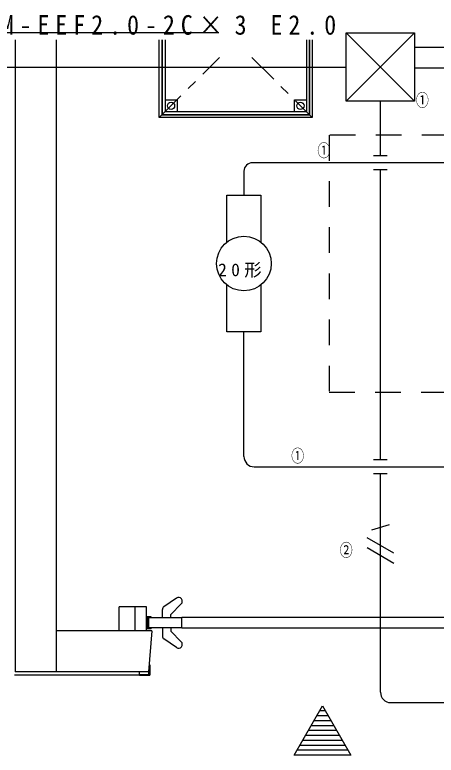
# Model space of a CAD drawing. Units: millimetres, scale not verified. Extents: x -11550 to 6, y -53460 to 8010.
# Drawn here: x -8255 to -7021, y -40497 to -38330 of the extents above; entities that cross this region are included whole.
import ezdxf
from ezdxf.enums import TextEntityAlignment as Align

# ---------------------------------------------------------------- set-up
doc = ezdxf.new("R2010")
doc.units = ezdxf.units.MM
doc.header["$LTSCALE"] = 30
doc.linetypes.add('USER1', pattern=[4.5, 2.5, -2])
doc.linetypes.add('USER2', pattern=[6, 3, -1, 1, -1])
doc.layers.add('layer1', color=4, linetype='Continuous', lineweight=25)
doc.styles.add('ＭＳ ゴシック', font='')
doc.styles.get('ＭＳ ゴシック').set_extended_font_data('MS Gothic')

msp = doc.modelspace()

# ---------------------------------------------------------------- linework, layer by layer
at = {"layer": 'layer1'}
for p, q in [((-8333.55, -38381.93), (-7657.72, -38381.93)), ((-8253.87, -38403.27), (-8253.87, -40252.91)), ((-8133.87, -38403.27), (-8133.87, -40252.91)), ((-7831.87, -38630.91), (-7831.87, -38403.27)), ((-7823.87, -38622.91), (-7823.87, -38403.27)), ((-7822.87, -38621.91), (-7822.87, -38403.27)), ((-7814.87, -38403.27), (-7814.87, -38613.91)), ((-7400.87, -38403.27), (-7400.87, -38613.91)), ((-7392.87, -38403.27), (-7392.87, -38621.91)), ((-7391.87, -38403.27), (-7391.87, -38622.91)), ((-7383.87, -38403.27), (-7383.87, -38630.91)), ((-7814.87, -38578.91), (-7779.87, -38578.91)), ((-7779.87, -38578.91), (-7779.87, -38613.91)), ((-7435.87, -38578.91), (-7400.87, -38578.91)), ((-7435.87, -38613.91), (-7435.87, -38578.91)), ((-7400.87, -38613.91), (-7814.87, -38613.91)), ((-7383.87, -38630.91), (-7831.87, -38630.91)), ((-7823.87, -38622.91), (-7391.87, -38622.91)), ((-7822.87, -38621.91), (-7392.87, -38621.91)), ((-7781.52, -40037.26), (-7818.46, -40062.38)), ((-7948.87, -40132.91), (-7948.87, -40062.91)), ((-7868.87, -40062.91), (-7948.87, -40062.91)), ((-7903.87, -40062.91), (-7903.87, -40132.91)), ((-7868.87, -40132.91), (-7868.87, -40062.91)), ((-7767.51, -40054.08), (-7797.83, -40084.78)), ((-7822.83, -40095.35), (-7822.83, -40070.64)), ((-7797.83, -40095.35), (-7797.83, -40084.78)), ((-7855.36, -40091.76), (-7868.87, -40091.76)), ((-7867.8, -40092.96), (-7868.87, -40092.96)), ((-7867.8, -40126.09), (-7867.8, -40092.96)), ((-7866.24, -40126.09), (-7866.24, -40092.96)), ((-7866.24, -40092.96), (-7855.36, -40092.96)), ((-7866.23, -40109.05), (-7866.24, -40109.32)), ((-7866.24, -40109.32), (-7866.24, -40109.59)), ((-7866.24, -40109.59), (-7866.24, -40109.86)), ((-7866.24, -40109.86), (-7866.24, -40110.13)), ((-7866.24, -40110.13), (-7866.23, -40110.41)), ((-7866.22, -40108.78), (-7866.23, -40109.05)), ((-7866.23, -40110.41), (-7866.21, -40110.69)), ((-7866.21, -40108.51), (-7866.22, -40108.78)), ((-7866.19, -40108.24), (-7866.21, -40108.51)), ((-7866.21, -40110.69), (-7866.2, -40110.97)), ((-7866.2, -40110.97), (-7866.17, -40111.26)), ((-7866.17, -40107.97), (-7866.19, -40108.24)), ((-7866.15, -40107.7), (-7866.17, -40107.97)), ((-7866.17, -40111.26), (-7866.15, -40111.55)), ((-7866.12, -40107.42), (-7866.15, -40107.7)), ((-7866.15, -40111.55), (-7866.12, -40111.84)), ((-7866.09, -40107.15), (-7866.12, -40107.42)), ((-7866.12, -40111.84), (-7866.08, -40112.13)), ((-7866.06, -40106.87), (-7866.09, -40107.15)), ((-7866.02, -40106.59), (-7866.06, -40106.87)), ((-7865.98, -40106.31), (-7866.02, -40106.59)), ((-7865.94, -40106.03), (-7865.98, -40106.31)), ((-7865.89, -40105.75), (-7865.94, -40106.03)), ((-7865.84, -40105.47), (-7865.89, -40105.75)), ((-7865.79, -40105.19), (-7865.84, -40105.47)), ((-7865.74, -40104.9), (-7865.79, -40105.19)), ((-7865.68, -40104.61), (-7865.74, -40104.9)), ((-7865.61, -40104.32), (-7865.68, -40104.61)), ((-7865.54, -40104.03), (-7865.61, -40104.32)), ((-7865.45, -40103.73), (-7865.54, -40104.03)), ((-7865.37, -40103.42), (-7865.45, -40103.73)), ((-7865.27, -40103.12), (-7865.37, -40103.42)), ((-7865.17, -40102.8), (-7865.27, -40103.12)), ((-7865.06, -40102.49), (-7865.17, -40102.8)), ((-7864.95, -40102.17), (-7865.06, -40102.49)), ((-7864.83, -40101.85), (-7864.95, -40102.17)), ((-7864.7, -40101.52), (-7864.83, -40101.85)), ((-7864.56, -40101.19), (-7864.7, -40101.52)), ((-7864.42, -40100.86), (-7864.56, -40101.19)), ((-7864.27, -40100.52), (-7864.42, -40100.86)), ((-7864.12, -40100.18), (-7864.27, -40100.52)), ((-7863.96, -40099.83), (-7864.12, -40100.18)), ((-7863.87, -40099.66), (-7863.96, -40099.83)), ((-7863.72, -40099.66), (-7863.87, -40099.66)), ((-7765.33, -40095.35), (-7863.72, -40095.35)), ((-7863.72, -40095.35), (-7863.72, -40123.82)), ((-7855.36, -40092.96), (-7855.36, -40091.76)), ((-7765.33, -40125.56), (-7765.33, -40093.62)), ((-6908.87, -40093.62), (-7765.33, -40093.62)), ((-7853.87, -40132.91), (-8133.87, -40132.91)), ((-7868.95, -40132.91), (-7948.87, -40132.91)), ((-7868.87, -40126.09), (-7867.8, -40126.09)), ((-7855.36, -40127.29), (-7868.87, -40127.29)), ((-7866.24, -40126.09), (-7855.36, -40126.09)), ((-7866.08, -40112.13), (-7866.04, -40112.43)), ((-7866.04, -40112.43), (-7866, -40112.73)), ((-7866, -40112.73), (-7865.95, -40113.04)), ((-7865.95, -40113.04), (-7865.9, -40113.34)), ((-7865.9, -40113.34), (-7865.84, -40113.65)), ((-7865.84, -40113.65), (-7865.78, -40113.97)), ((-7865.78, -40113.97), (-7865.72, -40114.28)), ((-7865.72, -40114.28), (-7865.64, -40114.6)), ((-7865.64, -40114.6), (-7865.56, -40114.92)), ((-7865.56, -40114.92), (-7865.48, -40115.24)), ((-7865.48, -40115.24), (-7865.39, -40115.57)), ((-7865.39, -40115.57), (-7865.29, -40115.89)), ((-7865.29, -40115.89), (-7865.18, -40116.22)), ((-7865.18, -40116.22), (-7865.07, -40116.55)), ((-7865.07, -40116.55), (-7864.96, -40116.88)), ((-7864.96, -40116.88), (-7864.83, -40117.22)), ((-7864.83, -40117.22), (-7864.7, -40117.55)), ((-7864.7, -40117.55), (-7864.57, -40117.89)), ((-7864.57, -40117.89), (-7864.42, -40118.23)), ((-7864.42, -40118.23), (-7864.27, -40118.57)), ((-7864.27, -40118.57), (-7864.12, -40118.92)), ((-7864.12, -40118.92), (-7863.96, -40119.26)), ((-7863.96, -40119.26), (-7863.83, -40119.51)), ((-7853.87, -40132.91), (-7863.87, -40252.91)), ((-7863.72, -40119.51), (-7863.83, -40119.51)), ((-7765.33, -40123.82), (-7863.72, -40123.82)), ((-7855.36, -40127.29), (-7855.36, -40126.09)), ((-7822.83, -40123.82), (-7822.83, -40148.53)), ((-7797.83, -40123.82), (-7797.83, -40134.39)), ((-6908.87, -40125.56), (-7765.33, -40125.56)), ((-7767.51, -40165.09), (-7797.83, -40134.39)), ((-7781.52, -40181.92), (-7818.46, -40156.8)), ((-7861.87, -40232.91), (-7859.87, -40232.91)), ((-7861.87, -40232.91), (-7861.87, -40260.91)), ((-7859.87, -40232.91), (-7859.87, -40262.91)), ((-7859.87, -40262.91), (-8256.37, -40262.91)), ((-7863.87, -40252.91), (-8253.87, -40252.91)), ((-7889.87, -40260.91), (-7889.87, -40252.91)), ((-7889.87, -40260.91), (-7861.87, -40260.91)), ((-7889.87, -40260.91), (-7889.87, -40262.91)), ((-7889.87, -40262.91), (-7859.87, -40262.91)), ((-7863.87, -40252.91), (-7863.87, -40260.91)), ((-7437.02, -40496.92), (-7353.87, -40352.91)), ((-7345.56, -40367.31), (-7362.19, -40367.31)), ((-7353.87, -40352.91), (-7270.74, -40496.92)), ((-7337.25, -40381.71), (-7370.5, -40381.71)), ((-7320.62, -40410.51), (-7387.13, -40410.51)), ((-7328.93, -40396.11), (-7378.82, -40396.11)), ((-7312.31, -40424.92), (-7395.45, -40424.92)), ((-7295.68, -40453.72), (-7412.07, -40453.72)), ((-7303.99, -40439.32), (-7403.76, -40439.32)), ((-7287.37, -40468.12), (-7420.39, -40468.12)), ((-7270.74, -40496.92), (-7437.02, -40496.92)), ((-7279.05, -40482.52), (-7428.7, -40482.52))]:
    msp.add_line(p, q, dxfattribs=at)
at = {"layer": 'layer1', "color": 6}
for p, q in [((-7283.88, -38382.91), (-7083.88, -38382.91)), ((-7283.88, -38582.91), (-7283.88, -38382.91)), ((-7283.88, -38582.91), (-7083.88, -38382.91)), ((-7283.88, -38382.91), (-7083.88, -38582.91)), ((-7083.88, -38382.91), (-7083.88, -38582.91)), ((-5906.38, -38426), (-7083.88, -38426)), ((-9049.77, -38482.91), (-7283.88, -38482.91)), ((-6988.88, -38486), (-7083.88, -38486)), ((-7083.88, -38582.91), (-7283.88, -38582.91)), ((-7183.88, -38742.91), (-7183.88, -38582.91)), ((-7163.88, -38742.91), (-7203.88, -38742.91)), ((-6358.87, -38762.91), (-7558.88, -38762.91)), ((-7583.88, -38787.91), (-7583.88, -38857.91)), ((-7203.88, -38782.91), (-7163.88, -38782.91)), ((-7183.88, -39632.91), (-7183.88, -38782.91)), ((-7583.88, -39622.91), (-7583.88, -39257.91)), ((-7163.88, -39632.91), (-7203.88, -39632.91)), ((-7553.88, -39652.91), (-6983.88, -39652.91)), ((-7203.88, -39672.91), (-7163.88, -39672.91)), ((-7183.88, -40312.91), (-7183.88, -39672.91)), ((-7153.88, -40342.91), (-6638.87, -40342.91))]:
    msp.add_line(p, q, dxfattribs=at)
at = {"layer": 'layer1', "linetype": 'USER2'}
for p, q in [((-7831.87, -38630.91), (-7655.5, -38454.54)), ((-7560.25, -38454.54), (-7383.87, -38630.91))]:
    msp.add_line(p, q, dxfattribs=at)
at = {"layer": 'layer1', "color": 2, "linetype": 'USER1'}
for p, q in [((-7334.38, -38681.91), (-7334.38, -39433.91)), ((-6582.38, -38681.91), (-7334.38, -38681.91)), ((-7334.38, -39433.91), (-6582.38, -39433.91))]:
    msp.add_line(p, q, dxfattribs=at)
at = {"layer": 'layer1', "color": 20}
for p, q in [((-7633.88, -38857.91), (-7533.88, -38857.91)), ((-7633.88, -38995.46), (-7633.88, -38857.91)), ((-7533.88, -38857.91), (-7533.88, -38995.46)), ((-7633.88, -39257.91), (-7633.88, -39120.36)), ((-7533.88, -39120.36), (-7533.88, -39257.91)), ((-7533.88, -39257.91), (-7633.88, -39257.91)), ((-7157.9, -39822.91), (-7209.86, -39837.91)), ((-7144.91, -39905.41), (-7222.85, -39860.41)), ((-7144.91, -39935.41), (-7222.85, -39890.41))]:
    msp.add_line(p, q, dxfattribs=at)
at = {"layer": 'layer1'}
for centre in [(-7797.37, -38596.41), (-7418.37, -38596.41)]:
    msp.add_circle(centre, 10.5, dxfattribs=at)
at = {"layer": 'layer1', "color": 20}
msp.add_circle((-7583.88, -39057.91), 80, dxfattribs=at)
at = {"layer": 'layer1', "color": 6}
for centre, radius, start, end in [((-7558.88, -38787.91), 25, 90, 180), ((-7553.88, -39622.91), 30, 180, 270), ((-7153.88, -40312.91), 30, 180, 270)]:
    msp.add_arc(centre, radius, start, end, dxfattribs=at)
at = {"layer": 'layer1'}
for centre, radius, start, end in [((-7775.33, -40046.35), 11, 315.35096, 124.21786), ((-7812.83, -40070.64), 10, 124.21786, 180), ((-7812.83, -40148.53), 10, 180, 235.78214), ((-7775.33, -40172.82), 11, 235.78214, 44.64904)]:
    msp.add_arc(centre, radius, start, end, dxfattribs=at)

# ---------------------------------------------------------------- texts
at = {"layer": 'layer1', "color": 2, "style": 'ＭＳ ゴシック', "width": 0.75}
for s, p in [('①', (-7080.26, -38609.63)), ('①', (-7368.8, -38756.91)), ('①', (-7445.58, -39650.58)), ('②', (-7303.39, -39926.65))]:
    msp.add_text(s, height=37.39, dxfattribs=at).set_placement(p, align=Align.BOTTOM_LEFT)
at = {"layer": 'layer1', "color": 2, "attachment_point": 7, "style": 'ＭＳ ゴシック'}
for s, insert, char_height in [('\\T1.5;\\W0.9;EM-EEF2.0-2C×3\\~E2.0', (-8346.29, -38388.93), 57.18), ('\\T1.5;20形', (-7659.3, -39099.32), 37.39)]:
    msp.add_mtext(s, dxfattribs=dict(at, insert=insert, char_height=char_height))

doc.saveas('drawing.dxf')
